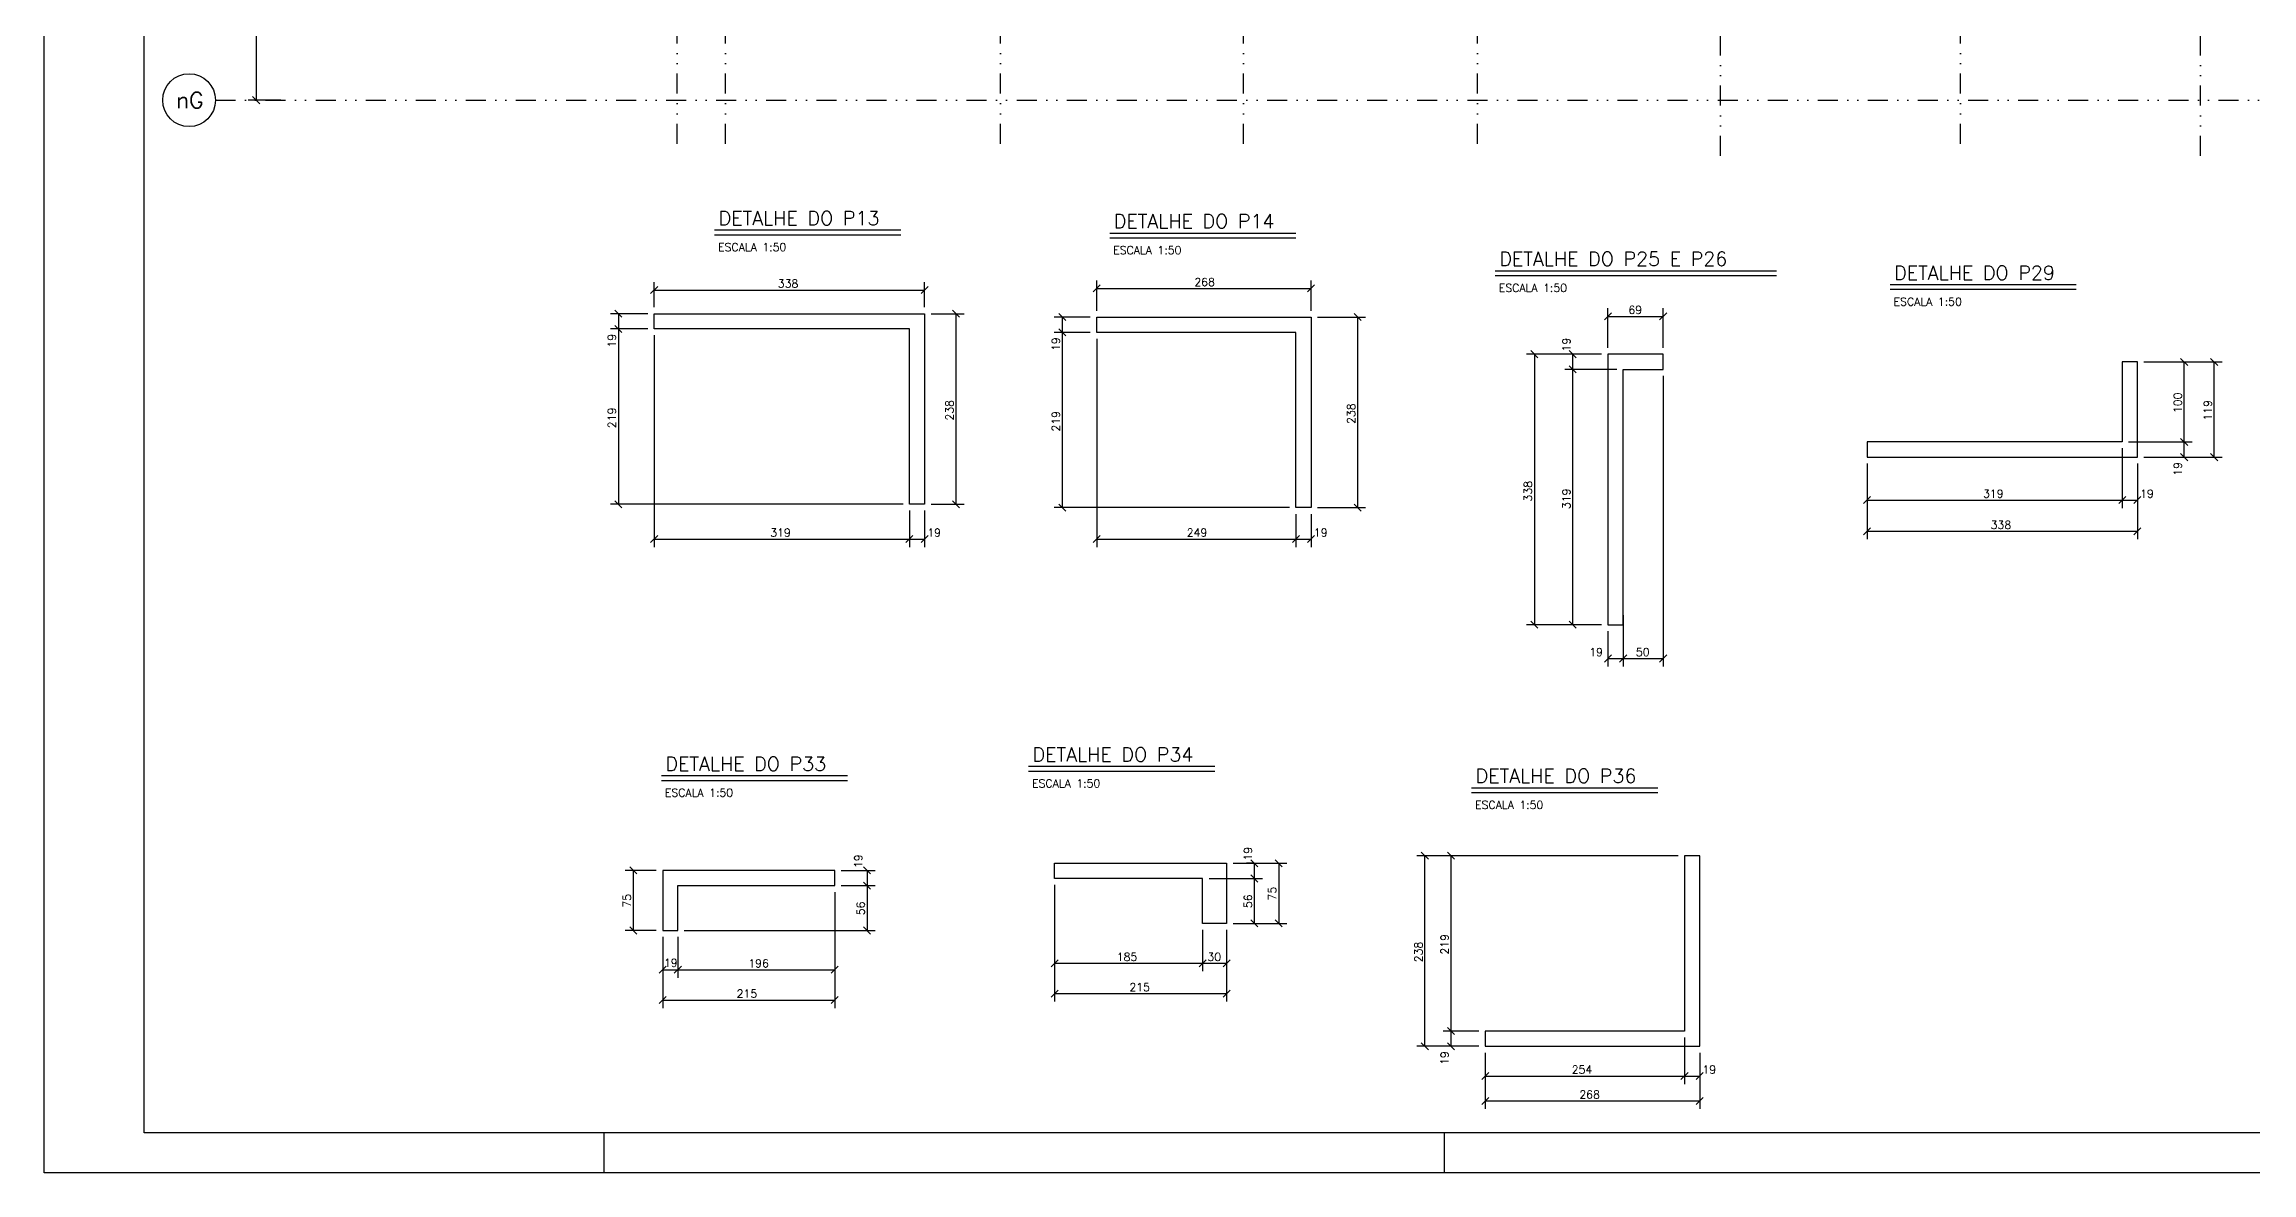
# Model space of a CAD drawing. Extents: x 551983 to 566858, y -277 to 10236.
# Drawn here: x 551983 to 558881, y -277 to 3248 of the extents above; entities that cross this region are included whole.
import ezdxf

# ---------------------------------------------------------------- set-up
doc = ezdxf.new("R2010")
doc.units = 0
doc.header["$LTSCALE"] = 125
doc.header["$MEASUREMENT"] = 0
doc.linetypes.add('DIVIDE', pattern=[1.25, 0.5, -0.25, 0, -0.25, 0, -0.25])
doc.layers.get('0').update_dxf_attribs({"linetype": 'CONTINUOUS'})
for name, color, linetype in [('205', 14, 'DIVIDE'), ('216', 7, 'CONTINUOUS'), ('220', 4, 'CONTINUOUS'), ('221', 5, 'CONTINUOUS'), ('222', 6, 'CONTINUOUS'), ('250', 5, 'CONTINUOUS')]:
    doc.layers.add(name, color=color, linetype=linetype)
doc.styles.get("Standard").update_dxf_attribs({"font": 'ROMANS.SHX'})

msp = doc.modelspace()

# ---------------------------------------------------------------- linework, layer by layer
for p, q in [((551983.2, -276.6), (551983.2, 10235.9)), ((566858.2, -276.6), (551983.2, -276.6))]:
    msp.add_line(p, q)
for points in [[(553733.2, -276.6), (553733.2, -151.6)], [(556358.2, -276.6), (556358.2, -151.6)]]:
    msp.add_lwpolyline(points)
at = {"layer": '205'}
for p, q in [((553961.5, 2937.4), (553961.5, 9657.7)), ((554971, 2937.4), (554971, 9657.7)), ((555730.5, 2937.4), (555730.5, 9657.7)), ((556461.5, 2937.4), (556461.5, 9657.7)), ((557221, 2899.9), (557221, 9657.7)), ((557971, 2937.4), (557971, 9657.7)), ((558721, 2899.9), (558721, 9657.7)), ((554112.5, 2937.4), (554111.5, 7085.1)), ((552518.7, 3073.5), (562046.8, 3073.5))]:
    msp.add_line(p, q, dxfattribs=at)
at = {"layer": '216'}
for p, q in [((552634.6, 3084.5), (552656.7, 3062.4)), ((553878.2, 2469.5), (553900.3, 2491.6)), ((554723.2, 2469.5), (554745.3, 2491.6)), ((555260.8, 2474.4), (555282.9, 2496.5)), ((555930.8, 2474.4), (555952.9, 2496.5)), ((553766.2, 2417.6), (553788.3, 2395.5)), ((554843.3, 2395.5), (554821.2, 2417.6)), ((553766.2, 2370.1), (553788.3, 2348)), ((553766.2, 2370.1), (553788.3, 2348)), ((555153.2, 2406.9), (555175.3, 2384.8)), ((555153.2, 2359.4), (555175.3, 2337.3)), ((555153.2, 2359.4), (555175.3, 2337.3)), ((556076, 2406.9), (556098.1, 2384.8)), ((556858.2, 2387.2), (556880.3, 2409.3)), ((557030.7, 2387.2), (557052.8, 2409.3)), ((556628.4, 2291.1), (556650.5, 2269)), ((556770.3, 2269), (556748.3, 2291.1)), ((556770.3, 2221.5), (556748.3, 2243.6)), ((556770.3, 2221.5), (556748.3, 2243.6)), ((558680.8, 2245), (558658.7, 2267.1)), ((558774.5, 2245), (558752.4, 2267.1)), ((558680.8, 1995), (558658.7, 2017.1)), ((558680.8, 1995), (558658.7, 2017.1)), ((558680.8, 1947.5), (558658.7, 1969.6)), ((558774.5, 1947.5), (558752.4, 1969.6)), ((553766.2, 1822.6), (553788.3, 1800.5)), ((554843.3, 1800.5), (554821.2, 1822.6)), ((555153.2, 1811.9), (555175.3, 1789.8)), ((556076, 1811.9), (556098.1, 1789.8)), ((557667.6, 1813.4), (557689.7, 1835.5)), ((558465.1, 1813.4), (558487.2, 1835.5)), ((558465.1, 1813.4), (558487.2, 1835.5)), ((558512.6, 1813.4), (558534.7, 1835.5)), ((557667.6, 1715.8), (557689.7, 1737.9)), ((558512.6, 1715.8), (558534.7, 1737.9)), ((553878.2, 1691.6), (553900.3, 1713.7)), ((554675.7, 1691.6), (554697.8, 1713.7)), ((554675.7, 1691.6), (554697.8, 1713.7)), ((554723.2, 1691.6), (554745.3, 1713.7)), ((555260.8, 1691.9), (555282.9, 1713.9)), ((555883.3, 1691.9), (555905.4, 1713.9)), ((555883.3, 1691.9), (555905.4, 1713.9)), ((555930.8, 1691.9), (555952.9, 1713.9)), ((556628.4, 1446.1), (556650.5, 1424)), ((556770.3, 1424), (556748.3, 1446.1)), ((556858.2, 1318.6), (556880.3, 1340.7)), ((556905.7, 1318.6), (556927.8, 1340.7)), ((556905.7, 1318.6), (556927.8, 1340.7)), ((557030.7, 1318.6), (557052.8, 1340.7)), ((555775.6, 679), (555753.6, 701.1)), ((555829.4, 701.1), (555851.5, 679)), ((556308.3, 702.5), (556286.2, 724.6)), ((556390.1, 702.5), (556368, 724.6)), ((553813.1, 678.8), (553835.2, 656.7)), ((554543.5, 678.8), (554565.6, 656.7)), ((554543.5, 631.3), (554565.6, 609.2)), ((554543.5, 631.3), (554565.6, 609.2)), ((555775.6, 631.5), (555753.6, 653.6)), ((555775.6, 631.5), (555753.6, 653.6)), ((553813.1, 491.3), (553835.2, 469.2)), ((554543.5, 491.3), (554565.6, 469.2)), ((555775.6, 491.5), (555753.6, 513.6)), ((555829.4, 513.6), (555851.5, 491.5)), ((553904.7, 346.5), (553926.8, 368.6)), ((553952.2, 346.5), (553974.3, 368.6)), ((553952.2, 346.5), (553974.3, 368.6)), ((554442.2, 346.5), (554464.3, 368.6)), ((555129.3, 366.8), (555151.4, 388.9)), ((555591.8, 366.8), (555613.9, 388.9)), ((555591.8, 366.8), (555613.9, 388.9)), ((555666.8, 366.8), (555688.9, 388.9)), ((555129.3, 272.3), (555151.4, 294.4)), ((555666.8, 272.3), (555688.9, 294.4)), ((553904.7, 252.1), (553926.8, 274.1)), ((554442.2, 252.1), (554464.3, 274.1)), ((556390.1, 155), (556368, 177.1)), ((556390.1, 155), (556368, 177.1)), ((556308.3, 107.5), (556286.2, 129.6)), ((556390.1, 107.5), (556368, 129.6)), ((556475, 14.8), (556497.1, 36.9)), ((557097.5, 14.8), (557119.6, 36.9)), ((557097.5, 14.8), (557119.6, 36.9)), ((557145, 14.8), (557167.1, 36.9)), ((556475, -63.1), (556497.1, -41)), ((557145, -63.1), (557167.1, -41))]:
    msp.add_line(p, q, dxfattribs=at)
at = {"layer": '220'}
for points in [[(554734.3, 2406.5), (554734.3, 1811.5), (554686.8, 1811.5), (554686.8, 2359), (553889.3, 2359), (553889.3, 2406.5), (554734.3, 2406.5)], [(555941.9, 2395.8), (555941.9, 1800.8), (555894.4, 1800.8), (555894.4, 2348.3), (555271.9, 2348.3), (555271.9, 2395.8), (555941.9, 2395.8)], [(556916.7, 1485), (556916.7, 1485), (556916.7, 2232.5), (557041.7, 2232.5), (557041.7, 2280), (556869.2, 2280), (556869.2, 1435), (556916.7, 1435), (556916.7, 1485)], [(557678.7, 2006.1), (557678.7, 1958.6), (558523.7, 1958.6), (558523.7, 2256.1), (558476.2, 2256.1), (558476.2, 2006.1), (557678.7, 2006.1)], [(555602.9, 642.6), (555140.4, 642.6), (555140.4, 690.1), (555677.9, 690.1), (555677.9, 502.6), (555602.9, 502.6), (555602.9, 642.6)], [(557156, 118.5), (557156, 713.5), (557108.5, 713.5), (557108.5, 166), (556486, 166), (556486, 118.5), (557156, 118.5)], [(553963.3, 620.3), (554453.3, 620.3), (554453.3, 667.8), (553915.8, 667.8), (553915.8, 480.3), (553963.3, 480.3), (553963.3, 620.3)]]:
    msp.add_lwpolyline(points, dxfattribs=at)
at = {"layer": '221'}
for p, q in [((554077.9, 2653), (554659.9, 2653)), ((555312.5, 2643.5), (555894.5, 2643.5)), ((556517.3, 2525.8), (557396.3, 2525.8)), ((557750.7, 2482.7), (558332.7, 2482.7)), ((555058.8, 978.2), (555640.9, 978.2)), ((553911.7, 949.2), (554493.7, 949.2)), ((556443.2, 911.1), (557025.2, 911.1))]:
    msp.add_line(p, q, dxfattribs=at)
msp.add_circle((552436.1, 3073.5), 82.5, dxfattribs=at)
at = {"layer": '222'}
for p, q in [((552295.7, -151.6), (552295.7, 10110.9)), ((554077.9, 2668), (554659.9, 2668)), ((555312.5, 2658.5), (555894.5, 2658.5)), ((556517.3, 2540.8), (557396.3, 2540.8)), ((557750.7, 2497.7), (558332.7, 2497.7)), ((555058.8, 993.2), (555640.9, 993.2)), ((553911.7, 964.2), (554493.7, 964.2)), ((556443.2, 926.1), (557025.2, 926.1)), ((566733.2, -151.6), (552295.7, -151.6))]:
    msp.add_line(p, q, dxfattribs=at)
at = {"layer": '250'}
for p, q in [((552645.6, 3578), (552645.6, 3073.5)), ((552723.2, 3073.5), (552620.6, 3073.5)), ((553889.3, 2426.5), (553889.3, 2505.5)), ((554734.3, 2426.5), (554734.3, 2505.5)), ((555271.9, 2415.8), (555271.9, 2510.5)), ((555271.9, 2485.5), (555941.9, 2485.5)), ((555941.9, 2415.8), (555941.9, 2510.5)), ((553889.3, 2480.5), (554734.3, 2480.5)), ((556869.2, 2300), (556869.2, 2423.3)), ((557041.7, 2300), (557041.7, 2423.3)), ((553869.3, 2406.5), (553752.3, 2406.5)), ((553869.3, 2359), (553752.3, 2359)), ((553777.3, 2406.5), (553777.3, 2359)), ((553777.3, 2359), (553777.3, 1811.5)), ((554754.3, 2406.5), (554857.3, 2406.5)), ((554832.3, 1811.5), (554832.3, 2406.5)), ((555251.9, 2395.8), (555139.3, 2395.8)), ((555251.9, 2348.3), (555139.3, 2348.3)), ((555164.3, 2395.8), (555164.3, 2348.3)), ((555164.3, 2348.3), (555164.3, 1800.8)), ((555961.9, 2395.8), (556112, 2395.8)), ((556087, 2395.8), (556087, 1800.8)), ((556869.2, 2398.3), (557041.7, 2398.3)), ((553889.3, 2339), (553889.3, 1677.7)), ((555271.9, 2328.3), (555271.9, 1677.9)), ((556849.2, 2280), (556614.4, 2280)), ((556639.4, 2280), (556639.4, 1435)), ((556758.5, 2280), (556734.3, 2280)), ((556759.3, 2232.5), (556759.3, 2280)), ((556896.7, 2232.5), (556734.3, 2232.5)), ((556759.3, 1435), (556759.3, 2232.5)), ((557041.7, 2212.5), (557041.7, 1304.6)), ((558543.7, 2256.1), (558788.4, 2256.1)), ((558669.7, 2006.1), (558669.7, 2256.1)), ((558677.1, 2256.1), (558694.7, 2256.1)), ((558763.4, 1958.6), (558763.4, 2256.1)), ((558496.2, 2006.1), (558694.7, 2006.1)), ((558669.7, 1958.6), (558669.7, 2006.1)), ((557678.7, 1938.6), (557678.7, 1701.9)), ((557678.7, 1938.6), (557678.7, 1799.4)), ((558476.2, 1986.1), (558476.2, 1799.4)), ((558523.7, 1938.6), (558523.7, 1701.9)), ((558543.7, 1958.6), (558788.4, 1958.6)), ((558563.7, 1958.6), (558694.7, 1958.6)), ((554666.8, 1811.5), (553752.3, 1811.5)), ((554754.3, 1811.5), (554857.3, 1811.5)), ((555874.4, 1800.8), (555139.3, 1800.8)), ((555961.9, 1800.8), (556112, 1800.8)), ((557678.7, 1824.4), (558476.2, 1824.4)), ((558476.2, 1824.4), (558523.7, 1824.4)), ((558523.7, 1825.5), (558523.7, 1799.4)), ((554686.8, 1791.5), (554686.8, 1677.7)), ((554734.3, 1791.5), (554734.3, 1677.7)), ((555894.4, 1780.8), (555894.4, 1677.9)), ((555941.9, 1780.8), (555941.9, 1677.9)), ((557678.7, 1726.9), (558523.7, 1726.9)), ((553889.3, 1702.7), (554686.8, 1702.7)), ((554686.8, 1702.7), (554734.3, 1702.7)), ((555271.9, 1702.9), (555894.4, 1702.9)), ((555894.4, 1702.9), (555941.9, 1702.9)), ((556916.7, 1465), (556916.7, 1304.6)), ((556849.2, 1435), (556614.4, 1435)), ((556849.2, 1435), (556734.3, 1435)), ((556869.2, 1415), (556869.2, 1304.6)), ((556869.2, 1329.6), (556916.7, 1329.6)), ((556916.7, 1329.6), (557041.7, 1329.6)), ((555697.9, 690.1), (555865.5, 690.1)), ((555762.6, 690.1), (555739.6, 690.1)), ((555764.6, 642.6), (555764.6, 690.1)), ((555840.5, 690.1), (555840.5, 502.6)), ((557088.5, 713.5), (556272.2, 713.5)), ((556297.2, 118.5), (556297.2, 713.5)), ((556493.5, 713.5), (556354, 713.5)), ((556379, 166), (556379, 713.5)), ((553895.8, 667.8), (553799.1, 667.8)), ((553824.1, 667.8), (553824.1, 480.3)), ((554473.3, 667.8), (554579.5, 667.8)), ((554554.5, 667.8), (554554.5, 620.3)), ((555140.4, 622.6), (555140.4, 258.3)), ((555140.4, 622.6), (555140.4, 352.8)), ((555622.9, 642.6), (555789.6, 642.6)), ((555764.6, 502.6), (555764.6, 642.6)), ((554453.3, 600.3), (554453.3, 238.1)), ((554453.3, 600.3), (554453.3, 332.6)), ((554473.3, 620.3), (554579.5, 620.3)), ((554554.5, 620.3), (554554.5, 480.3)), ((555697.9, 502.6), (555865.5, 502.6)), ((555717.9, 502.6), (555789.6, 502.6)), ((553895.8, 480.3), (553799.1, 480.3)), ((553915.8, 460.3), (553915.8, 238.1)), ((553915.8, 460.3), (553915.8, 332.6)), ((553963.3, 460.3), (553963.3, 332.6)), ((553983.3, 480.3), (554579.5, 480.3)), ((555602.9, 482.6), (555602.9, 352.8)), ((555677.9, 482.6), (555677.9, 258.3)), ((553915.8, 357.6), (553963.3, 357.6)), ((553963.3, 357.6), (554453.3, 357.6)), ((555140.4, 377.8), (555602.9, 377.8)), ((555602.9, 377.8), (555677.9, 377.8)), ((555677.9, 358.8), (555677.9, 352.8)), ((555140.4, 283.3), (555677.9, 283.3)), ((553915.8, 263.1), (554453.3, 263.1)), ((556466, 166), (556354, 166)), ((556379, 118.5), (556379, 166)), ((557108.5, 146), (557108.5, 0.8)), ((556466, 118.5), (556272.2, 118.5)), ((556466, 118.5), (556354, 118.5)), ((556486, 98.5), (556486, -77.1)), ((556486, 98.5), (556486, 0.8)), ((557156, 98.5), (557156, -77.1)), ((556486, 25.8), (557108.5, 25.8)), ((557108.5, 25.8), (557156, 25.8)), ((557156, 25.8), (557156, 0.8)), ((556486, -52.1), (557156, -52.1))]:
    msp.add_line(p, q, dxfattribs=at)

# ---------------------------------------------------------------- texts
at = {"layer": '216'}
for s, p in [('ESCALA 1:50', (554089, 2601.9)), ('ESCALA 1:50', (555323.5, 2592.4)), ('338', (554275.5, 2488)), ('268', (555576.9, 2493)), ('ESCALA 1:50', (556528.3, 2474.7)), ('69', (556933, 2405.8)), ('ESCALA 1:50', (557761.8, 2431.6)), ('319', (558041.2, 1831.9)), ('19', (558532, 1831.9)), ('319', (554251.8, 1710.2)), ('19', (554742.6, 1710.2)), ('249', (555553.1, 1710.4)), ('19', (555950.2, 1710.4)), ('338', (558064.9, 1734.4)), ('19', (556810.9, 1337.1)), ('50', (556956.7, 1337.1)), ('ESCALA 1:50', (553922.7, 898.1)), ('ESCALA 1:50', (555069.9, 927.1)), ('ESCALA 1:50', (556454.2, 860)), ('19', (553919.9, 366.7)), ('196', (554183.3, 365.1)), ('185', (555334.6, 385.3)), ('30', (555617.9, 385.3)), ('215', (554146.8, 270.6)), ('215', (555374, 290.8)), ('254', (556756, 33.3)), ('19', (557164.4, 33.3)), ('268', (556779.8, -44.6))]:
    msp.add_text(s, height=25, dxfattribs=at).set_placement(p)
for s, p in [('19', (553769.8, 2300.7)), ('19', (555156.8, 2290)), ('19', (556751.8, 2288.4)), ('100', (558662.2, 2096.1)), ('219', (553769.8, 2049)), ('238', (554824.8, 2072.8)), ('219', (555156.8, 2038.3)), ('238', (556079.5, 2062.1)), ('119', (558755.9, 2072.3)), ('19', (558662.2, 1900.2)), ('338', (556631.9, 1820)), ('319', (556751.8, 1796.3)), ('19', (554539.5, 675.2)), ('19', (555757.1, 698.4)), ('75', (553816.6, 551.5)), ('56', (554547, 527.8)), ('56', (555757.1, 550.1)), ('75', (555833, 573.8)), ('238', (556289.7, 381)), ('219', (556371.5, 404.8)), ('19', (556371.5, 60.2))]:
    msp.add_text(s, height=25, rotation=90, dxfattribs=at).set_placement(p)
at = {"layer": '220'}
msp.add_text('nG', height=50, dxfattribs=at).set_placement((552395.9, 3048.6))
at = {"layer": '222'}
for s, p in [('DETALHE DO P13', (554090.5, 2683)), ('DETALHE DO P14', (555325, 2673.5)), ('DETALHE DO P25 E P26', (556529.8, 2555.8)), ('DETALHE DO P29', (557763.3, 2512.7)), ('DETALHE DO P34', (555071.4, 1008.2)), ('DETALHE DO P33', (553924.2, 979.2)), ('DETALHE DO P36', (556455.7, 941.1))]:
    msp.add_text(s, height=43.75, dxfattribs=at).set_placement(p)

doc.saveas('drawing.dxf')
